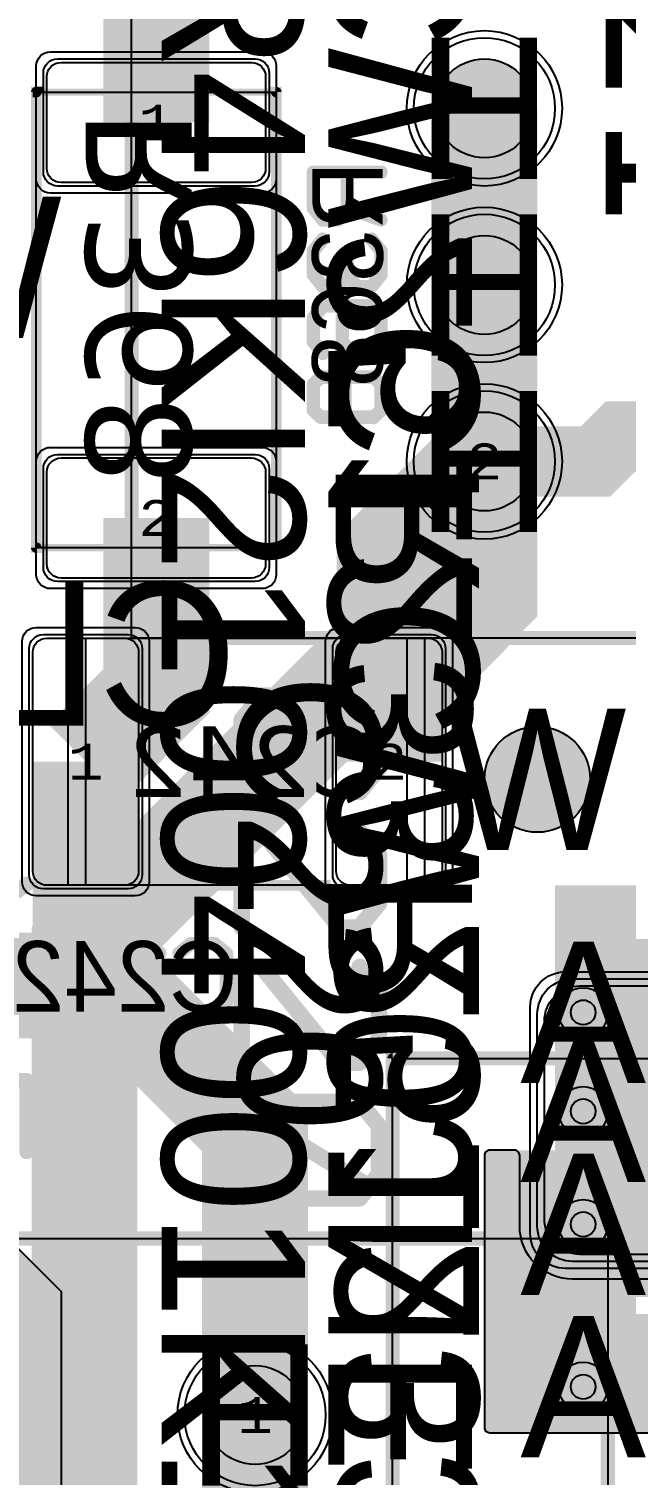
# Model space of a CAD drawing. Extents: x -23 to 289, y -67 to 135.
# Drawn here: x 15.04 to 23.51, y 29.65 to 50.12 of the extents above; entities that cross this region are included whole.
import ezdxf
from ezdxf.enums import TextEntityAlignment as Align

# ---------------------------------------------------------------- set-up
doc = ezdxf.new("R2010")
doc.units = 0
doc.header["$MEASUREMENT"] = 0
for name, color, linetype in [('ASSEMBLY_OUTLINES_BTM', 191, 'CONTINUOUS'), ('ASSEMBLY_OUTLINES_TOP', 102, 'CONTINUOUS'), ('ASSEMBLY_PART_NUMBERS_BTM', 191, 'CONTINUOUS'), ('ASSEMBLY_PART_NUMBERS_TOP', 102, 'CONTINUOUS'), ('ASSEMBLY_REF_DES_BTM', 191, 'CONTINUOUS'), ('ASSEMBLY_REF_DES_TOP', 102, 'CONTINUOUS'), ('DRILL_DRAWING', 21, 'CONTINUOUS'), ('GENERATED_SILKSCREEN_BTM', 255, 'CONTINUOUS'), ('GENERATED_SILKSCREEN_TOP', 140, 'CONTINUOUS'), ('MOUNTING_HOLE_PADS_LAYER14', 150, 'CONTINUOUS'), ('MOUNTING_HOLE_PADS_LAYER15', 230, 'CONTINUOUS'), ('MOUNTING_HOLES_LAYER_BOT17', 42, 'CONTINUOUS'), ('MOUNTING_HOLES_LAYER_TOP', 42, 'CONTINUOUS'), ('PART_HOLES_LAYER_BOTTOM', 30, 'CONTINUOUS'), ('PART_HOLES_LAYER_TOP', 30, 'CONTINUOUS'), ('PART_PADS_LAYER_BOTTOM', 230, 'CONTINUOUS'), ('PART_PADS_LAYER_TOP', 150, 'CONTINUOUS'), ('PART_PADS_SMD_BTM', 230, 'CONTINUOUS'), ('PIN_NUMBERS_BTM', 8, 'CONTINUOUS'), ('PIN_NUMBERS_TOP', 8, 'CONTINUOUS'), ('PLACEMENT_OUTLINES_BTM', 222, 'CONTINUOUS'), ('PLACEMENT_OUTLINES_TOP', 130, 'CONTINUOUS'), ('PLANE_DATA_LAYER_BOTTOM', 230, 'CONTINUOUS'), ('PLANE_DATA_LAYER_TOP', 150, 'CONTINUOUS'), ('PLANE_SHAPES_LAYER_BOTTOM', 230, 'CONTINUOUS'), ('PLANE_SHAPES_LAYER_TOP', 150, 'CONTINUOUS'), ('SILKSCREEN_OUTLINES_BTM', 211, 'CONTINUOUS'), ('SILKSCREEN_OUTLINES_TOP', 150, 'CONTINUOUS'), ('SILKSCREEN_REF_DES_BTM', 211, 'CONTINUOUS'), ('SILKSCREEN_REF_DES_TOP', 150, 'CONTINUOUS'), ('SOLDERMASK_PADS_BTM', 12, 'CONTINUOUS'), ('SOLDERMASK_PADS_TOP', 180, 'CONTINUOUS'), ('SOLDERPASTE_PADS_BTM', 12, 'CONTINUOUS'), ('TRACES_LAYER_BOTTOM', 230, 'CONTINUOUS'), ('TRACES_LAYER_TOP', 150, 'CONTINUOUS'), ('VIA_HOLES_LAYER_BOTTOM', 30, 'CONTINUOUS'), ('VIA_HOLES_LAYER_TOP', 30, 'CONTINUOUS'), ('VIA_PADS_LAYER_BOTTOM', 230, 'CONTINUOUS'), ('VIA_PADS_LAYER_TOP', 150, 'CONTINUOUS')]:
    doc.layers.add(name, color=color, linetype=linetype)
doc.styles.add('COURIER_NEW', font='COUR.TTF')
doc.styles.add('VERDANA', font='verdana.TTF')
doc.styles.add('VERIBEST_GERBER_0', font='txt')

msp = doc.modelspace()

# ---------------------------------------------------------------- hatches: boundary and pattern name
at = {"layer": 'MOUNTING_HOLES_LAYER_BOT17'}
h = msp.add_hatch(color=256, dxfattribs=at)
edge = h.paths.add_edge_path()
edge.add_arc((21.5, 49), 0.7, 0, 360)
h = msp.add_hatch(color=256, dxfattribs=at)
edge = h.paths.add_edge_path()
edge.add_arc((21.5, 46.5), 0.7, 0, 360)
h = msp.add_hatch(color=256, dxfattribs=at)
edge = h.paths.add_edge_path()
edge.add_arc((22.25, 39.5), 0.75, 0, 360)
at = {"layer": 'MOUNTING_HOLES_LAYER_TOP'}
h = msp.add_hatch(color=256, dxfattribs=at)
edge = h.paths.add_edge_path()
edge.add_arc((21.5, 49), 0.7, 0, 360)
h = msp.add_hatch(color=256, dxfattribs=at)
edge = h.paths.add_edge_path()
edge.add_arc((21.5, 46.5), 0.7, 0, 360)
h = msp.add_hatch(color=256, dxfattribs=at)
edge = h.paths.add_edge_path()
edge.add_arc((22.25, 39.5), 0.75, 0, 360)
at = {"layer": 'PART_HOLES_LAYER_BOTTOM'}
h = msp.add_hatch(color=256, dxfattribs=at)
edge = h.paths.add_edge_path()
edge.add_arc((21.5, 44), 0.7, 0, 360)
h = msp.add_hatch(color=256, dxfattribs=at)
edge = h.paths.add_edge_path()
edge.add_arc((18.25, 30.5), 0.7, 0, 360)
at = {"layer": 'PART_HOLES_LAYER_TOP'}
h = msp.add_hatch(color=256, dxfattribs=at)
edge = h.paths.add_edge_path()
edge.add_arc((21.5, 44), 0.7, 0, 360)
h = msp.add_hatch(color=256, dxfattribs=at)
edge = h.paths.add_edge_path()
edge.add_arc((18.25, 30.5), 0.7, 0, 360)
at = {"layer": 'PLANE_DATA_LAYER_BOTTOM'}
h = msp.add_hatch(color=256, dxfattribs=at)
h.paths.add_polyline_path([(48.75, 22.826235, -0.5495884529091984), (48.641391, 22.757271, 0.1102706804063827), (48.45, 22.8), (47.25, 22.8, 0.414213562373095), (46.8, 22.35), (46.8, 19.15, 0.414213562373095), (47.25, 18.7), (48.45, 18.7, 0.1102706804063827), (48.641391, 18.742729, -0.5495884529091984), (48.75, 18.673765), (48.75, 17.5262, -0.414213562373095), (48.6738, 17.45), (48.1, 17.45, 0.414213562373095), (47.65, 17), (47.65, 15.6, 0.414213562373095), (48.1, 15.15), (48.6738, 15.15, -0.414213562373095), (48.75, 15.0738), (48.75, 14.8262, -0.414213562373095), (48.6738, 14.75), (43.750008, 14.75, 0.414213562373095), (43.75, 14.749992), (43.75, 10.3262, -0.414213562373095), (43.6738, 10.25), (40.250008, 10.25, 0.414213562373095), (40.25, 10.249992), (40.25, 0.8262, -0.414213562373095), (40.1738, 0.75), (37.8006, 0.75, -0.7527650843229169), (37.76009, 0.89074, 3.4742051530843248), (35.73991, 0.89074, -0.7527650843229169), (35.6994, 0.75), (33.230342, 0.75, -0.8128715780048824), (33.199868, 0.896041, 4.792273559791679), (31.800132, 0.896041, -0.8128715780048646), (31.769658, 0.75), (20.5762, 0.75, -0.414213562373095), (20.5, 0.8262), (20.5, 5.823834, -0.7996942034349959), (20.645032, 5.856523, 0.5604170451620436), (23.18957, 5.586258, -0.4928320379335695), (23.31043, 5.586258, 0.4928325361211643), (25.68957, 5.586258, -0.4928320379335695), (25.81043, 5.586258, 0.7163993986891787), (28.5, 6.499999), (28.5, 6.500001, 0.7163993986891787), (25.81043, 7.413742, -0.4928320379335696), (25.68957, 7.413742, 0.4928325361211643), (23.31043, 7.413742, -0.4928320379335696), (23.18957, 7.413742, 0.5604170451620436), (20.645032, 7.143477, -0.7996942034349959), (20.5, 7.176166), (20.5, 9.749992, 0.414213562373095), (20.499992, 9.75), (17.53156, 9.750002, -0.1989133663344645), (17.477678, 9.77232), (13.27232, 13.977678, -0.1989099556853627), (13.250002, 14.031559), (13.250002, 14.03156), (13.25, 23.249992, 0.414213562373095), (13.249992, 23.25), (11.027106, 23.25, -0.414213562373095), (10.950906, 23.3262, -0.1578452520741004), (10.965365, 23.37086, 0.3237649759328937), (10.965365, 25.12914, -0.1578452520741004), (10.950906, 25.1738, -0.414213562373095), (11.027106, 25.25), (13.249992, 25.25, 0.414213562373095), (13.25, 25.250008), (13.25, 28.999996), (13.249997, 29.000001), (11.500002, 30.749998, 0.2076843461898077), (11.499996, 30.75), (0.8262, 30.75, -0.414213562373095), (0.75, 30.8262), (0.75, 34.4238, -0.414213562373095), (0.8262, 34.5), (13.218438, 34.5, -0.1989133663344662), (13.27232, 34.477682), (15.47768, 32.272322, -0.1989099556853713), (15.499998, 32.218441), (15.499998, 32.21844), (15.5, 14.250004), (15.500003, 14.249999), (18.249998, 11.500002, 0.2076843462273114), (18.250004, 11.5), (21.499992, 11.5, 0.414213562373095), (21.5, 11.500008), (21.5, 14.9238, -0.414213562373095), (21.5762, 15), (38.249992, 15, 0.414213562373095), (38.25, 15.000008), (38.25, 23.1738, -0.414213562373095), (38.3262, 23.25), (48.6738, 23.25, -0.414213562373095), (48.75, 23.1738)], flags=0)
h.paths.add_polyline_path([(2.75, 32.65, -0.9999999999999999), (5.75, 32.65, -0.9999999999999999)], flags=0)
h.paths.add_polyline_path([(10.35, 31.15, 0.414213562373095), (11.25, 32.05), (11.25, 33.25, 0.414213562373095), (10.35, 34.15), (9.15, 34.15, 0.414213562373095), (8.25, 33.25), (8.25, 32.05, 0.414213562373095), (9.15, 31.15)], flags=0)
h.paths.add_polyline_path([(37.75, 10.6, 0.414213562373095), (38.65, 11.5), (38.65, 13.5, 0.414213562373095), (37.75, 14.4), (35.75, 14.4, 0.414213562373095), (34.85, 13.5), (34.85, 11.5, 0.414213562373095), (35.75, 10.6)], flags=0)
h.paths.add_polyline_path([(41.987, 18.057838, 2.7018286674560645), (39.513, 18.057838, -0.4597262686416451), (39.513, 17.942162, 2.7018286674560645), (41.987, 17.942162, -0.4597262686416451)], flags=0)
h.paths.add_polyline_path([(39.35, 12.5, -0.9999999999999999), (43.15, 12.5, -0.9999999999999999)], flags=0)
h.paths.add_polyline_path([(43.2, 21.5, -0.9999999999999999), (46.3, 21.5, -0.9999999999999999)], flags=0)
msp.add_hatch(color=256, dxfattribs=at).paths.add_polyline_path([(36, 34.1738, 0.414213562373095), (35.9238, 34.25), (35.5762, 34.25, 0.414213562373095), (35.5, 34.1738), (35.5, 33.175, -0.414213562373095), (34.75, 32.425), (22.75, 32.425, -0.414213562373095), (22, 33.175), (22, 34.1738, 0.414213562373095), (21.9238, 34.25), (21.5762, 34.25, 0.414213562373095), (21.5, 34.1738), (21.5, 30.3262, 0.414213562373095), (21.5762, 30.25), (35.9238, 30.25, 0.414213562373095), (36, 30.3262)], flags=0)
msp.add_hatch(color=256, dxfattribs=at).paths.add_polyline_path([(22.75, 33.64999), (21.9238, 33.64999)], is_closed=False, flags=0)
at = {"layer": 'PLANE_DATA_LAYER_TOP'}
h = msp.add_hatch(color=256, dxfattribs=at)
h.paths.add_polyline_path([(45.25, 62.8262, -0.414213562373095), (45.1738, 62.75), (27.750008, 62.75, 0.414213562373095), (27.75, 62.749992), (27.75, 38.000008, 0.414213562373095), (27.750008, 38), (35.4238, 38, -0.414213562373095), (35.5, 37.9238), (35.5, 30.3262, -0.414213562373095), (35.4238, 30.25), (22.5762, 30.25, -0.414213562373095), (22.5, 30.3262), (22.5, 37.9238, -0.414213562373095), (22.5762, 38), (26.249992, 38, 0.414213562373095), (26.25, 38.000008), (26.25, 66.323834, -0.7996942034350434), (26.395032, 66.356523, 0.5604170451620418), (28.93957, 66.086258, -0.4928320379335522), (29.06043, 66.086258, 0.4928325361211637), (31.43957, 66.086258, -0.4928320379335522), (31.56043, 66.086258, 0.7163993986891782), (34.25, 66.999999), (34.25, 67.000001, 0.7163993986891782), (31.56043, 67.913742, -0.4928320379335522), (31.43957, 67.913742, 0.4928325361211637), (29.06043, 67.913742, -0.4928320379335522), (28.93957, 67.913742, 0.5604170451620418), (26.395032, 67.643477, -0.7996942034350434), (26.25, 67.676166), (26.25, 68.6738, -0.414213562373095), (26.3262, 68.75), (34.6738, 68.75, -0.414213562373095), (34.75, 68.6738), (34.75, 64.500008, 0.414213562373095), (34.750008, 64.5), (41.499992, 64.5, 0.414213562373095), (41.5, 64.500008), (41.5, 68.4238, -0.414213562373095), (41.5762, 68.5), (45.1738, 68.5, -0.414213562373095), (45.25, 68.4238)], flags=0)
h.paths.add_polyline_path([(41.849999999999994, 66.75, -0.9999999999999999), (44.75, 66.75, -0.9999999999999999)], flags=0)
at = {"layer": 'PLANE_SHAPES_LAYER_BOTTOM'}
msp.add_hatch(color=256, dxfattribs=at).paths.add_polyline_path([(48.75, 14.75), (43.75, 14.75), (43.75, 10.25), (40.25, 10.25), (40.25, 0.75), (20.5, 0.75), (20.5, 9.75), (17.5, 9.75), (13.25, 14), (13.25, 34.5), (15.5, 32.25), (15.5, 14.25), (18.25, 11.5), (21.5, 11.5), (21.5, 15), (38.25, 15), (38.25, 23.25), (48.75, 23.25)], flags=0)
at = {"layer": 'VIA_HOLES_LAYER_BOTTOM'}
h = msp.add_hatch(color=256, dxfattribs=at)
edge = h.paths.add_edge_path()
edge.add_arc((22.9, 36.2), 0.175, 0, 360)
h = msp.add_hatch(color=256, dxfattribs=at)
edge = h.paths.add_edge_path()
edge.add_arc((22.9, 34.8), 0.175, 0, 360)
h = msp.add_hatch(color=256, dxfattribs=at)
edge = h.paths.add_edge_path()
edge.add_arc((22.9, 33.2), 0.175, 0, 360)
h = msp.add_hatch(color=256, dxfattribs=at)
edge = h.paths.add_edge_path()
edge.add_arc((22.9, 30.9), 0.175, 0, 360)
at = {"layer": 'VIA_HOLES_LAYER_TOP'}
h = msp.add_hatch(color=256, dxfattribs=at)
edge = h.paths.add_edge_path()
edge.add_arc((22.9, 36.2), 0.175, 0, 360)
h = msp.add_hatch(color=256, dxfattribs=at)
edge = h.paths.add_edge_path()
edge.add_arc((22.9, 34.8), 0.175, 0, 360)
h = msp.add_hatch(color=256, dxfattribs=at)
edge = h.paths.add_edge_path()
edge.add_arc((22.9, 33.2), 0.175, 0, 360)
h = msp.add_hatch(color=256, dxfattribs=at)
edge = h.paths.add_edge_path()
edge.add_arc((22.9, 30.9), 0.175, 0, 360)

# ---------------------------------------------------------------- linework, layer by layer
at = {"layer": 'ASSEMBLY_OUTLINES_BTM'}
for points, const_width in [([(15.150002, 42.78), (15.150002, 49.23), (18.550002, 49.23), (18.550002, 42.78)], 0.1), ([(20.2, 18.45), (20.2, 35.55), (37.3, 35.55), (37.3, 18.45)], 0.2)]:
    msp.add_lwpolyline(points, close=True, dxfattribs=dict(at, const_width=const_width))
msp.add_lwpolyline([(15.85, 38), (15.85, 41.5), (20.65, 41.5), (20.65, 38)], close=True, dxfattribs=at)
at = {"layer": 'ASSEMBLY_OUTLINES_TOP', "const_width": 0.2}
for points in [[(16.5, 41.5), (16.5, 61.5), (26.5, 61.5), (26.5, 41.5)], [(13.25, 13), (13.25, 33), (23.25, 33), (23.25, 13)]]:
    msp.add_lwpolyline(points, close=True, dxfattribs=at)
at = {"layer": 'GENERATED_SILKSCREEN_BTM', "const_width": 0.15}
for points in [[(15.175002, 49.229995), (15.150007, 49.229995), (15.150007, 42.780005), (15.175002, 42.780005), (15.175002, 42.779995), (15.150002, 42.779995, -0.4142135624), (15.149997, 42.78), (15.149997, 49.23, -0.4142135624), (15.150002, 49.230005), (15.175002, 49.230005), (15.175002, 49.229995)], [(18.550007, 42.78, -0.4142135624), (18.550002, 42.779995), (18.525002, 42.779995), (18.525002, 42.780005), (18.549997, 42.780005), (18.549997, 49.229995), (18.525002, 49.229995), (18.525002, 49.230005), (18.550002, 49.230005, -0.4142135624), (18.550007, 49.23), (18.550007, 42.78)], [(19.319515, 41.500005, 1.10969e-05), (19.319508, 41.499995), (16.680492, 41.499995, 1.10969e-05), (16.680485, 41.500005), (19.319515, 41.500005)], [(19.319515, 37.999995), (16.680485, 37.999995, 1.10969e-05), (16.680492, 38.000005), (19.319508, 38.000005, 1.10969e-05), (19.319515, 37.999995)], [(22.175, 35.549995), (20.200005, 35.549995), (20.200005, 18.450005), (22.175, 18.450005), (22.175, 18.449995), (20.2, 18.449995, -0.4142135624), (20.199995, 18.45), (20.199995, 35.55, -0.4142135624), (20.2, 35.550005), (22.175, 35.550005), (22.175, 35.549995)]]:
    msp.add_lwpolyline(points, format="xyb", dxfattribs=at)
for points in [[(19.436, 47.4065), (19.434, 47.4035), (19.429, 47.4025), (19.424, 47.3995), (19.419, 47.3995), (19.213, 47.3995), (19.208, 47.3995), (19.205, 47.4025), (19.202, 47.4025), (19.201, 47.4035), (19.2, 47.4045), (19.197, 47.4065), (19.06, 47.5765), (19.058, 47.5815), (19.057, 47.5845), (19.056, 47.5895), (19.056, 48.0935), (19.058, 48.1025), (19.063, 48.1075), (19.069, 48.1135), (19.076, 48.1155), (20.036, 48.1155), (20.044, 48.1135), (20.049, 48.1085), (20.052, 48.1025), (20.053, 48.0955), (20.052, 48.0875), (20.049, 48.0805), (20.044, 48.0755), (20.036, 48.0735), (19.576, 48.0735), (19.576, 47.6035), (20.042, 47.4395), (20.049, 47.4355), (20.053, 47.4285), (20.054, 47.4205), (20.052, 47.4145), (20.049, 47.4085), (20.043, 47.4035), (20.037, 47.4005), (20.029, 47.4025), (19.563, 47.5665), (19.436, 47.4065)], [(19.097, 48.0735), (19.097, 47.5945), (19.223, 47.4395), (19.409, 47.4395), (19.536, 47.5945), (19.536, 48.0735), (19.097, 48.0735)], [(20.052, 46.9925), (19.915, 47.1615), (19.91, 47.1665), (19.907, 47.1675), (19.904, 47.1675), (19.897, 47.1665), (19.89, 47.1625), (19.885, 47.1575), (19.881, 47.1515), (19.88, 47.1445), (19.882, 47.1375), (20.015, 46.9745), (20.015, 46.6515), (19.889, 46.4955), (19.703, 46.4955), (19.576, 46.6495), (19.576, 46.8155), (19.574, 46.8235), (19.57, 46.8285), (19.563, 46.8315), (19.556, 46.8325), (19.549, 46.8315), (19.542, 46.8285), (19.538, 46.8235), (19.536, 46.8155), (19.536, 46.6495), (19.409, 46.4955), (19.223, 46.4955), (19.097, 46.6515), (19.097, 46.9745), (19.23, 47.1375), (19.232, 47.1445), (19.231, 47.1515), (19.228, 47.1575), (19.222, 47.1625), (19.216, 47.1665), (19.209, 47.1675), (19.205, 47.1675), (19.202, 47.1665), (19.197, 47.1615), (19.06, 46.9925), (19.059, 46.9895), (19.058, 46.9865), (19.057, 46.9855), (19.056, 46.9815), (19.056, 46.6445), (19.057, 46.6395), (19.058, 46.6375), (19.059, 46.6345), (19.06, 46.6315), (19.197, 46.4625), (19.202, 46.4595), (19.206, 46.4585), (19.209, 46.4565), (19.213, 46.4555), (19.419, 46.4555), (19.422, 46.4565), (19.429, 46.4585), (19.434, 46.4595), (19.436, 46.4625), (19.556, 46.6095), (19.676, 46.4625), (19.678, 46.4615), (19.68, 46.4595), (19.681, 46.4585), (19.683, 46.4585), (19.69, 46.4565), (19.693, 46.4555), (19.899, 46.4555), (19.904, 46.4565), (19.908, 46.4585), (19.912, 46.4595), (19.915, 46.4625), (20.052, 46.6315), (20.054, 46.6355), (20.055, 46.6365), (20.055, 46.6395), (20.056, 46.6405), (20.056, 46.6415), (20.056, 46.6445), (20.056, 46.9815), (20.055, 46.9855), (20.054, 46.9895), (20.052, 46.9925)], [(19.06, 45.6855), (19.197, 45.5175), (19.202, 45.5125), (19.21, 45.5115), (19.215, 45.5125), (19.221, 45.5145), (19.225, 45.5175), (19.229, 45.5225), (19.232, 45.5275), (19.233, 45.5325), (19.233, 45.5375), (19.23, 45.5415), (19.097, 45.7055), (19.097, 46.0295), (19.223, 46.1835), (19.582, 46.1835), (19.471, 46.0475), (19.47, 46.0435), (19.469, 46.0415), (19.469, 46.0405), (19.468, 46.0405), (19.467, 46.0355), (19.467, 45.6985), (19.468, 45.6945), (19.469, 45.6935), (19.469, 45.6925), (19.47, 45.6895), (19.471, 45.6855), (19.607, 45.5175), (19.61, 45.5165), (19.611, 45.5145), (19.612, 45.5135), (19.614, 45.5135), (19.621, 45.5115), (19.624, 45.5105), (19.899, 45.5105), (19.904, 45.5115), (19.908, 45.5135), (19.912, 45.5145), (19.915, 45.5175), (20.052, 45.6855), (20.054, 45.6905), (20.055, 45.6915), (20.055, 45.6935), (20.056, 45.6955), (20.056, 45.6965), (20.056, 45.6985), (20.056, 46.0355), (20.055, 46.0395), (20.054, 46.0435), (20.052, 46.0475), (19.915, 46.2155), (19.913, 46.2175), (19.912, 46.2195), (19.909, 46.2215), (19.902, 46.2235), (19.899, 46.2245), (19.213, 46.2245), (19.208, 46.2235), (19.204, 46.2215), (19.202, 46.2195), (19.2, 46.2175), (19.197, 46.2155), (19.06, 46.0475), (19.059, 46.0435), (19.058, 46.0405), (19.057, 46.0395), (19.056, 46.0355), (19.056, 45.6985), (19.057, 45.6945), (19.057, 45.6935), (19.058, 45.6925), (19.059, 45.6895), (19.06, 45.6855)], [(19.634, 46.1835), (19.889, 46.1835), (20.015, 46.0295), (20.015, 45.7065), (19.889, 45.5505), (19.634, 45.5505), (19.507, 45.7065), (19.507, 46.0295), (19.634, 46.1835)], [(19.425, 44.6085), (19.521, 44.6405), (19.617, 44.6085), (19.62, 44.6085), (19.624, 44.6075), (19.933, 44.6075), (19.936, 44.6075), (19.939, 44.6085), (19.943, 44.6095), (19.947, 44.6135), (20.05, 44.7135), (20.054, 44.7175), (20.055, 44.7235), (20.056, 44.7275), (20.056, 45.0945), (20.056, 45.0975), (20.055, 45.1005), (20.054, 45.1045), (20.05, 45.1085), (19.947, 45.2085), (19.943, 45.2125), (19.939, 45.2145), (19.933, 45.2145), (19.624, 45.2145), (19.62, 45.2145), (19.618, 45.2145), (19.617, 45.2135), (19.521, 45.1815), (19.425, 45.2135), (19.424, 45.2145), (19.418, 45.2145), (19.178, 45.2145), (19.174, 45.2145), (19.169, 45.2125), (19.164, 45.2085), (19.061, 45.1085), (19.058, 45.1045), (19.057, 45.1005), (19.056, 45.0975), (19.056, 45.0945), (19.056, 44.7275), (19.057, 44.7235), (19.058, 44.7175), (19.061, 44.7135), (19.164, 44.6135), (19.17, 44.6095), (19.174, 44.6085), (19.178, 44.6075), (19.418, 44.6075), (19.422, 44.6075), (19.424, 44.6085), (19.425, 44.6085)], [(19.189, 45.1745), (19.416, 45.1745), (19.502, 45.1475), (19.502, 44.6765), (19.416, 44.6475), (19.189, 44.6475), (19.097, 44.7355), (19.097, 45.0845), (19.189, 45.1745)], [(19.628, 45.1745), (19.924, 45.1745), (20.015, 45.0845), (20.015, 44.7355), (19.924, 44.6475), (19.628, 44.6475), (19.542, 44.6765), (19.542, 45.1475), (19.628, 45.1745)], [(14.837, 37.152), (15, 37.019), (15.007, 37.017), (15.014, 37.018), (15.02, 37.021), (15.025, 37.027), (15.028, 37.033), (15.029, 37.04), (15.028, 37.047), (15.026, 37.05), (15.023, 37.052), (14.855, 37.189)], [(15.908, 36.557), (15.37, 37.093), (15.37, 36.557), (15.908, 36.557)], [(16.383, 37.189), (16.215, 37.052), (16.212, 37.047), (16.211, 37.043), (16.209, 37.04), (16.208, 37.036), (16.208, 36.899), (16.209, 36.895), (16.211, 36.889), (16.212, 36.884), (16.215, 36.882), (16.881, 36.341), (16.881, 36.234), (16.228, 36.234), (16.221, 36.232), (16.215, 36.228), (16.212, 36.221), (16.211, 36.213), (16.212, 36.206), (16.215, 36.199), (16.221, 36.195), (16.228, 36.193), (16.902, 36.193), (16.91, 36.195), (16.915, 36.2), (16.92, 36.205), (16.922, 36.213), (16.922, 36.35), (16.921, 36.353), (16.919, 36.36), (16.917, 36.363), (16.916, 36.365), (16.913, 36.367), (16.248, 36.909), (16.248, 37.026), (16.404, 37.152), (16.727, 37.152), (16.89, 37.019), (16.897, 37.017), (16.904, 37.018), (16.91, 37.021), (16.915, 37.027), (16.918, 37.033), (16.919, 37.04), (16.918, 37.047), (16.916, 37.05), (16.913, 37.052), (16.745, 37.189), (16.741, 37.19), (16.739, 37.191), (16.737, 37.192), (16.733, 37.193), (16.396, 37.193), (16.392, 37.192), (16.39, 37.191), (16.387, 37.19), (16.383, 37.189)], [(17.688, 36.197), (17.856, 36.334), (17.861, 36.337), (17.862, 36.341), (17.864, 36.345), (17.865, 36.35), (17.865, 37.036), (17.864, 37.041), (17.862, 37.045), (17.86, 37.047), (17.859, 37.049), (17.857, 37.052), (17.688, 37.189), (17.685, 37.19), (17.682, 37.191), (17.681, 37.192), (17.677, 37.193), (17.34, 37.193), (17.335, 37.192), (17.333, 37.191), (17.33, 37.19), (17.327, 37.189), (17.158, 37.052), (17.154, 37.047), (17.152, 37.039), (17.153, 37.033), (17.155, 37.028), (17.158, 37.024), (17.163, 37.02), (17.168, 37.017), (17.173, 37.016), (17.178, 37.016), (17.182, 37.019), (17.347, 37.152), (17.67, 37.152), (17.824, 37.026), (17.824, 36.36), (17.67, 36.234), (17.347, 36.234), (17.182, 36.367), (17.178, 36.369), (17.173, 36.37), (17.168, 36.369), (17.163, 36.366), (17.158, 36.362), (17.155, 36.357), (17.153, 36.351), (17.152, 36.345), (17.154, 36.339), (17.158, 36.334), (17.327, 36.197), (17.331, 36.195), (17.332, 36.194), (17.335, 36.194), (17.336, 36.193), (17.337, 36.193), (17.34, 36.193), (17.677, 36.193), (17.681, 36.194), (17.685, 36.195), (17.688, 36.197)], [(15.37, 36.213), (15.369, 36.205), (15.364, 36.2), (15.357, 36.197), (15.35, 36.196), (15.343, 36.197), (15.337, 36.2), (15.332, 36.205), (15.33, 36.213), (15.33, 36.516), (15.283, 36.516), (15.276, 36.518), (15.27, 36.522), (15.267, 36.529), (15.266, 36.536), (15.267, 36.544), (15.27, 36.551), (15.276, 36.556), (15.283, 36.557), (15.33, 36.557), (15.33, 37.145), (15.331, 37.15), (15.334, 37.154), (15.338, 37.158), (15.343, 37.161), (15.349, 37.163), (15.355, 37.164), (15.36, 37.163), (15.365, 37.159), (15.972, 36.552), (15.976, 36.546), (15.978, 36.54), (15.977, 36.534), (15.973, 36.527), (15.971, 36.522), (15.967, 36.519), (15.963, 36.517), (15.958, 36.516), (15.37, 36.516), (15.37, 36.213)], [(14.325, 36.882), (14.991, 36.341), (14.991, 36.234), (14.338, 36.234)], [(14.338, 36.193), (15.012, 36.193), (15.02, 36.195), (15.025, 36.2), (15.03, 36.205), (15.032, 36.213), (15.032, 36.35), (15.031, 36.353), (15.029, 36.36), (15.027, 36.363), (15.026, 36.365), (15.023, 36.367), (14.358, 36.909)]]:
    msp.add_lwpolyline(points, dxfattribs=at)
at = {"layer": 'GENERATED_SILKSCREEN_TOP', "const_width": 0.15}
msp.add_lwpolyline([(16.5, 41.5), (16.5, 61.5), (26.5, 61.5), (26.5, 41.5)], close=True, dxfattribs=at)
for points in [[(18.02624, 40.36664), (18.30435, 40.70768), (18.31044, 40.71783), (18.31856, 40.71986), (18.32668, 40.72392), (18.33683, 40.72595), (19.72941, 40.72595), (19.73956, 40.72392), (19.74768, 40.71986), (19.75377, 40.7158), (19.7558, 40.71377), (19.76189, 40.70768), (20.04, 40.36664), (20.04203, 40.36055), (20.04406, 40.35446), (20.04609, 40.35243), (20.04812, 40.34431), (20.04812, 39.6602), (20.04609, 39.65005), (20.04406, 39.64599), (20.04203, 39.6399), (20.04, 39.63381), (19.76189, 39.29074), (19.75174, 39.28262), (19.7355, 39.27856), (19.72535, 39.28059), (19.7152, 39.28465), (19.70505, 39.29074), (19.69693, 39.30089), (19.69084, 39.31104), (19.68881, 39.32119), (19.68881, 39.33134), (19.6949, 39.33946), (19.96489, 39.67441), (19.96489, 40.3301), (19.70911, 40.64272), (18.35713, 40.64272), (18.10135, 40.3301), (18.10135, 39.67441), (18.37134, 39.33946), (18.37743, 39.33134), (18.37743, 39.32119), (18.3754, 39.31104), (18.36931, 39.30089), (18.36119, 39.29074), (18.35104, 39.28465), (18.34089, 39.28059), (18.32668, 39.27856), (18.3145, 39.28262), (18.30435, 39.29074), (18.02624, 39.63381), (18.02218, 39.64193), (18.02015, 39.64396), (18.02015, 39.65005), (18.02015, 39.65208), (18.01812, 39.65411), (18.01812, 39.6602), (18.01812, 40.34431), (18.02015, 40.35243), (18.02218, 40.36055), (18.02624, 40.36664)], [(20.04, 37.71749), (19.76189, 37.37645), (19.75174, 37.37036), (19.74362, 37.36833), (19.73753, 37.36427), (19.72941, 37.36224), (19.4513, 37.36224), (19.44521, 37.36427), (19.431, 37.36833), (19.42085, 37.37036), (19.41679, 37.37645), (18.31856, 38.72843), (18.10135, 38.72843), (18.10135, 37.40284), (18.09729, 37.38863), (18.08917, 37.37645), (18.07496, 37.37036), (18.05872, 37.36833), (18.04451, 37.37036), (18.0303, 37.37645), (18.02218, 37.38863), (18.01812, 37.40284), (18.01812, 38.77106), (18.02218, 38.7873), (18.03233, 38.79745), (18.04451, 38.8076), (18.05872, 38.81166), (18.33683, 38.81166), (18.34292, 38.80963), (18.35713, 38.80557), (18.36322, 38.80151), (18.36728, 38.79745), (18.37134, 38.79339), (19.4716, 37.44344), (19.70911, 37.44344), (19.96489, 37.76012), (19.96489, 38.41581), (19.6949, 38.7467), (19.69084, 38.76091), (19.69287, 38.77309), (19.69896, 38.7873), (19.71114, 38.79542), (19.72535, 38.80354), (19.73956, 38.80557), (19.75174, 38.80354), (19.76189, 38.79339), (20.04, 38.45235), (20.04203, 38.44423), (20.04406, 38.43814), (20.04609, 38.43611), (20.04812, 38.42799), (20.04812, 37.74388), (20.04609, 37.73576), (20.04609, 37.73373), (20.04406, 37.7317), (20.04203, 37.72561), (20.04, 37.71749)], [(14.296, 37.551), (14.9965, 38.0415), (15.007, 38.046), (15.0175, 38.0445), (15.028, 38.04), (15.0355, 38.0325), (15.0415, 38.022), (15.043, 38.0115), (15.043, 38.007), (15.0415, 38.001), (15.034, 37.992), (14.35, 37.512), (15.034, 37.0305), (15.0415, 37.023), (15.043, 37.0185), (15.043, 37.0125), (15.0415, 37.002), (15.0355, 36.993), (15.028, 36.984), (15.0175, 36.9795), (15.007, 36.9765), (14.9965, 36.981), (14.296, 37.476)], [(20.04, 35.79914), (19.76189, 35.4581), (19.75174, 35.45201), (19.74362, 35.44998), (19.73753, 35.44592), (19.72941, 35.44389), (19.4513, 35.44389), (19.44521, 35.44592), (19.431, 35.44998), (19.42085, 35.45201), (19.41679, 35.4581), (18.31856, 36.81008), (18.10135, 36.81008), (18.10135, 35.48449), (18.09729, 35.47028), (18.08917, 35.4581), (18.07496, 35.45201), (18.05872, 35.44998), (18.04451, 35.45201), (18.0303, 35.4581), (18.02218, 35.47028), (18.01812, 35.48449), (18.01812, 36.85271), (18.02218, 36.86895), (18.03233, 36.8791), (18.04451, 36.88925), (18.05872, 36.89331), (18.33683, 36.89331), (18.34292, 36.89128), (18.35713, 36.88722), (18.36322, 36.88316), (18.36728, 36.8791), (18.37134, 36.87504), (19.4716, 35.52509), (19.70911, 35.52509), (19.96489, 35.84177), (19.96489, 36.49746), (19.6949, 36.82835), (19.69084, 36.84256), (19.69287, 36.85474), (19.69896, 36.86895), (19.71114, 36.87707), (19.72535, 36.88519), (19.73956, 36.88722), (19.75174, 36.88519), (19.76189, 36.87504), (20.04, 36.534), (20.04203, 36.52588), (20.04406, 36.51979), (20.04609, 36.51776), (20.04812, 36.50964), (20.04812, 35.82553), (20.04609, 35.81741), (20.04609, 35.81538), (20.04406, 35.81335), (20.04203, 35.80726), (20.04, 35.79914)], [(13.6075, 36.093), (15.016, 36.093), (15.0265, 36.0945), (15.034, 36.099), (15.0385, 36.1065), (15.04, 36.117), (15.0415, 36.1245), (15.0415, 36.132), (15.0385, 36.138), (15.0325, 36.144), (14.6215, 36.4365)], [(14.5855, 36.3915), (14.9215, 36.1515), (13.6075, 36.1515)], [(14.359, 35.2035), (14.9845, 35.2035), (14.9845, 34.224), (14.9875, 34.2135), (14.9935, 34.2045), (15.004, 34.2), (15.0145, 34.1985), (15.0265, 34.2), (15.037, 34.2045), (15.043, 34.2135), (15.046, 34.224), (15.046, 35.2365), (15.043, 35.247), (15.0355, 35.2545), (15.028, 35.2635), (15.016, 35.2665), (14.2945, 35.2665)], [(19.76189, 34.95669), (20.04, 34.61565), (20.04203, 34.60753), (20.04406, 34.60144), (20.04609, 34.59941), (20.04812, 34.59129), (20.04812, 33.90718), (20.04609, 33.89906), (20.04609, 33.89703), (20.04406, 33.895), (20.04203, 33.88891), (20.04, 33.88079), (19.76189, 33.53975), (19.75377, 33.53366), (19.74362, 33.53163), (19.73753, 33.52757), (19.72941, 33.52554), (18.33683, 33.52554), (18.33074, 33.52757), (18.31653, 33.53163), (18.31247, 33.53366), (18.30435, 33.53975), (18.02624, 33.88079), (18.02421, 33.88891), (18.02218, 33.89297), (18.02015, 33.89703), (18.01812, 33.90109), (18.01812, 33.90718), (18.01812, 34.59129), (18.02015, 34.59941), (18.02218, 34.60753), (18.02624, 34.61565), (18.30435, 34.95669), (18.30841, 34.96075), (18.31044, 34.96481), (18.31653, 34.96887), (18.33074, 34.97293), (18.33683, 34.97496), (19.72941, 34.97496), (19.73753, 34.97293), (19.74362, 34.96887), (19.75174, 34.96481), (19.76189, 34.95669)], [(19.70911, 34.89173), (18.35713, 34.89173), (18.25563, 34.77196), (19.8573, 33.78944), (19.96489, 33.92342), (19.96489, 34.57911), (19.70911, 34.89173)], [(18.20285, 34.707), (18.10135, 34.57911), (18.10135, 33.92342), (18.35713, 33.60674), (19.70911, 33.60674), (19.80452, 33.72651), (18.20285, 34.707)]]:
    msp.add_lwpolyline(points, dxfattribs=at)
for points in [[(23.250005, 13, -0.4142135624), (23.25, 12.999995), (13.25, 12.999995, -0.4142135624), (13.249995, 13), (13.249995, 33, -0.4142135624), (13.25, 33.000005), (22.524997, 33.000005, 6.8599e-06), (22.525003, 32.999995), (13.250005, 32.999995), (13.250005, 13.000005), (23.249995, 13.000005), (23.249995, 17.556303, 7.1803e-06), (23.250005, 17.55631), (23.250005, 13)], [(23.250005, 31.141084, 1.06046e-05), (23.249995, 31.141099), (23.249995, 32.958901, 1.06046e-05), (23.250005, 32.958916), (23.250005, 31.141084)], [(23.250005, 21.14369, 7.1803e-06), (23.249995, 21.143697), (23.249995, 30.658901, 1.06046e-05), (23.250005, 30.658916), (23.250005, 21.14369)]]:
    msp.add_lwpolyline(points, format="xyb", dxfattribs=at)
at = {"layer": 'MOUNTING_HOLE_PADS_LAYER14'}
for centre in [(21.5, 49), (21.5, 46.5)]:
    msp.add_circle(centre, 1, dxfattribs=at)
at = {"layer": 'MOUNTING_HOLE_PADS_LAYER15'}
for centre in [(21.5, 49), (21.5, 46.5)]:
    msp.add_circle(centre, 1, dxfattribs=at)
at = {"layer": 'MOUNTING_HOLES_LAYER_BOT17'}
for centre, radius in [((21.5, 49), 0.7), ((21.5, 46.5), 0.7), ((22.25, 39.5), 0.75)]:
    msp.add_circle(centre, radius, dxfattribs=at)
at = {"layer": 'MOUNTING_HOLES_LAYER_TOP'}
for centre, radius in [((21.5, 49), 0.7), ((21.5, 46.5), 0.7), ((22.25, 39.5), 0.75)]:
    msp.add_circle(centre, radius, dxfattribs=at)
at = {"layer": 'PART_HOLES_LAYER_BOTTOM'}
for centre in [(21.5, 44), (18.25, 30.5)]:
    msp.add_circle(centre, 0.7, dxfattribs=at)
at = {"layer": 'PART_HOLES_LAYER_TOP'}
for centre in [(21.5, 44), (18.25, 30.5)]:
    msp.add_circle(centre, 0.7, dxfattribs=at)
at = {"layer": 'PART_PADS_LAYER_BOTTOM'}
for centre in [(21.5, 44), (18.25, 30.5)]:
    msp.add_circle(centre, 1, dxfattribs=at)
at = {"layer": 'PART_PADS_LAYER_TOP'}
for centre in [(21.5, 44), (18.25, 30.5)]:
    msp.add_circle(centre, 1, dxfattribs=at)
at = {"layer": 'PART_PADS_SMD_BTM'}
for points in [[(18.450002, 48.1, -0.4142135624), (18.250002, 47.9), (15.450002, 47.9, -0.4142135624), (15.250002, 48.1), (15.250002, 49.5, -0.4142135624), (15.450002, 49.7), (18.250002, 49.7, -0.4142135624), (18.450002, 49.5)], [(18.450002, 42.5, -0.4142135624), (18.250002, 42.3), (15.450002, 42.3, -0.4142135624), (15.250002, 42.5), (15.250002, 43.9, -0.4142135624), (15.450002, 44.1), (18.250002, 44.1, -0.4142135624), (18.450002, 43.9)], [(16.45, 41.55, -0.4142135624), (16.65, 41.35), (16.65, 38.15, -0.4142135624), (16.45, 37.95), (15.25, 37.95, -0.4142135624), (15.05, 38.15), (15.05, 41.35, -0.4142135624), (15.25, 41.55)], [(20.75, 41.55, -0.4142135624), (20.95, 41.35), (20.95, 38.15, -0.4142135624), (20.75, 37.95), (19.55, 37.95, -0.4142135624), (19.35, 38.15), (19.35, 41.35, -0.4142135624), (19.55, 41.55)], [(35.25, 33.175, -0.4142135624), (34.75, 32.675), (22.75, 32.675, -0.4142135624), (22.25, 33.175), (22.25, 36.175, -0.4142135624), (22.75, 36.675), (34.75, 36.675, -0.4142135624), (35.25, 36.175)]]:
    msp.add_lwpolyline(points, format="xyb", close=True, dxfattribs=at)
at = {"layer": 'PLACEMENT_OUTLINES_BTM'}
for points in [[(15.150002, 42.78), (15.150002, 49.23), (18.550002, 49.23), (18.550002, 42.78)], [(15.6, 38), (15.6, 41.5), (20.4, 41.5), (20.4, 38)], [(20.2, 18.45), (20.2, 35.55), (37.3, 35.55), (37.3, 18.45)]]:
    msp.add_lwpolyline(points, close=True, dxfattribs=at)
at = {"layer": 'PLACEMENT_OUTLINES_TOP'}
for points in [[(16.5, 41.5), (16.5, 61.5), (26.5, 61.5), (26.5, 41.5)], [(13.25, 13), (13.25, 33), (23.25, 33), (23.25, 13)]]:
    msp.add_lwpolyline(points, close=True, dxfattribs=at)
at = {"layer": 'PLANE_DATA_LAYER_BOTTOM'}
msp.add_lwpolyline([(36, 34.1738, 0.4142135624), (35.9238, 34.25), (35.5762, 34.25, 0.4142135624), (35.5, 34.1738), (35.5, 33.175, -0.4142135624), (34.75, 32.425), (22.75, 32.425, -0.4142135624), (22, 33.175), (22, 34.1738, 0.4142135624), (21.9238, 34.25), (21.5762, 34.25, 0.4142135624), (21.5, 34.1738), (21.5, 30.3262, 0.4142135624), (21.5762, 30.25), (35.9238, 30.25, 0.4142135624), (36, 30.3262)], format="xyb", close=True, dxfattribs=at)
at = {"layer": 'PLANE_DATA_LAYER_BOTTOM', "const_width": 0.25}
msp.add_lwpolyline([(22.75, 33.64999), (21.9238, 33.64999)], dxfattribs=at)
at = {"layer": 'PLANE_SHAPES_LAYER_BOTTOM'}
msp.add_lwpolyline([(48.75, 14.75), (43.75, 14.75), (43.75, 10.25), (40.25, 10.25), (40.25, 0.75), (20.5, 0.75), (20.5, 9.75), (17.5, 9.75), (13.25, 14), (13.25, 34.5), (15.5, 32.25), (15.5, 14.25), (18.25, 11.5), (21.5, 11.5), (21.5, 15), (38.25, 15), (38.25, 23.25), (48.75, 23.25)], close=True, dxfattribs=at)
msp.add_solid([(21.5, 30.25), (36, 30.25), (21.5, 34.25), (36, 34.25)], dxfattribs=at)
at = {"layer": 'PLANE_SHAPES_LAYER_TOP'}
msp.add_solid([(22.5, 30.25), (35.5, 30.25), (22.5, 38), (35.5, 38)], dxfattribs=at)
at = {"layer": 'SILKSCREEN_OUTLINES_BTM'}
for points in [[(15.150002, 42.78), (15.150002, 49.23), (18.550002, 49.23), (18.550002, 42.78)], [(15.6, 38), (15.6, 41.5), (20.4, 41.5), (20.4, 38)], [(20.2, 18.45), (20.2, 35.55), (37.3, 35.55), (37.3, 18.45)]]:
    msp.add_lwpolyline(points, close=True, dxfattribs=at)
at = {"layer": 'SILKSCREEN_OUTLINES_TOP'}
for points in [[(16.5, 41.5), (16.5, 61.5), (26.5, 61.5), (26.5, 41.5)], [(13.25, 13), (13.25, 33), (23.25, 33), (23.25, 13)]]:
    msp.add_lwpolyline(points, close=True, dxfattribs=at)
at = {"layer": 'SOLDERMASK_PADS_BTM'}
for points in [[(18.550002, 48, -0.4142135624), (18.350002, 47.8), (15.350002, 47.8, -0.4142135624), (15.150002, 48), (15.150002, 49.6, -0.4142135624), (15.350002, 49.8), (18.350002, 49.8, -0.4142135624), (18.550002, 49.6)], [(18.550002, 42.4, -0.4142135624), (18.350002, 42.2), (15.350002, 42.2, -0.4142135624), (15.150002, 42.4), (15.150002, 44, -0.4142135624), (15.350002, 44.2), (18.350002, 44.2, -0.4142135624), (18.550002, 44)], [(16.55, 41.65, -0.4142135624), (16.75, 41.45), (16.75, 38.05, -0.4142135624), (16.55, 37.85), (15.15, 37.85, -0.4142135624), (14.95, 38.05), (14.95, 41.45, -0.4142135624), (15.15, 41.65)], [(20.85, 41.65, -0.4142135624), (21.05, 41.45), (21.05, 38.05, -0.4142135624), (20.85, 37.85), (19.45, 37.85, -0.4142135624), (19.25, 38.05), (19.25, 41.45, -0.4142135624), (19.45, 41.65)], [(35.35, 33.075, -0.4142135624), (34.85, 32.575), (22.65, 32.575, -0.4142135624), (22.15, 33.075), (22.15, 36.275, -0.4142135624), (22.65, 36.775), (34.85, 36.775, -0.4142135624), (35.35, 36.275)]]:
    msp.add_lwpolyline(points, format="xyb", close=True, dxfattribs=at)
for centre in [(21.5, 49), (21.5, 46.5), (21.5, 44), (18.25, 30.5)]:
    msp.add_circle(centre, 1.1, dxfattribs=at)
at = {"layer": 'SOLDERMASK_PADS_TOP'}
for centre in [(21.5, 49), (21.5, 46.5), (21.5, 44), (18.25, 30.5)]:
    msp.add_circle(centre, 1.1, dxfattribs=at)
at = {"layer": 'SOLDERPASTE_PADS_BTM'}
for points in [[(18.400002, 48.15, -0.4142135624), (18.200002, 47.95), (15.500002, 47.95, -0.4142135624), (15.300002, 48.15), (15.300002, 49.45, -0.4142135624), (15.500002, 49.65), (18.200002, 49.65, -0.4142135624), (18.400002, 49.45)], [(18.400002, 42.55, -0.4142135624), (18.200002, 42.35), (15.500002, 42.35, -0.4142135624), (15.300002, 42.55), (15.300002, 43.85, -0.4142135624), (15.500002, 44.05), (18.200002, 44.05, -0.4142135624), (18.400002, 43.85)], [(16.4, 41.5, -0.4142135624), (16.6, 41.3), (16.6, 38.2, -0.4142135624), (16.4, 38), (15.3, 38, -0.4142135624), (15.1, 38.2), (15.1, 41.3, -0.4142135624), (15.3, 41.5)], [(20.7, 41.5, -0.4142135624), (20.9, 41.3), (20.9, 38.2, -0.4142135624), (20.7, 38), (19.6, 38, -0.4142135624), (19.4, 38.2), (19.4, 41.3, -0.4142135624), (19.6, 41.5)], [(35.15, 33.275, -0.4142135624), (34.65, 32.775), (22.85, 32.775, -0.4142135624), (22.35, 33.275), (22.35, 36.075, -0.4142135624), (22.85, 36.575), (34.65, 36.575, -0.4142135624), (35.15, 36.075)]]:
    msp.add_lwpolyline(points, format="xyb", close=True, dxfattribs=at)
at = {"layer": 'TRACES_LAYER_BOTTOM'}
for points, const_width in [([(16.75, 52.95), (16.75, 50.925001), (16.850002, 50.824999), (16.850002, 48.8)], 1.5), ([(21.5, 44), (23.075, 44), (23.425, 44.35), (25.5, 44.35)], 1), ([(20.15, 39.75), (20.15, 40.75), (21.085876, 41.685876), (21.085876, 41.701425), (21.5, 42.115549), (21.5, 44)], 1.5), ([(16.850002, 43.2), (16.850002, 40.750002), (15.85, 39.75)], 1.5), ([(15.85, 39.75), (15.85, 36.94323), (18.25, 34.54323), (18.25, 30.5)], 1.5), ([(18.25, 28), (18.25, 30.5)], 1.5)]:
    msp.add_lwpolyline(points, dxfattribs=dict(at, const_width=const_width))
at = {"layer": 'TRACES_LAYER_TOP', "const_width": 1.5}
for points in [[(21.5, 46.5), (21.5, 49)], [(21.5, 46.5), (21.5, 44)], [(15.83223, 36.581269), (15.83223, 37.094729), (20.156497, 41.418996), (20.156497, 42.656497), (21.5, 44)], [(4.25, 40), (5.593503, 38.656497), (5.593503, 37.815532), (6.827766, 36.581269), (15.83223, 36.581269)], [(18.25, 20.5), (15.83223, 22.91777), (15.83223, 36.581269)]]:
    msp.add_lwpolyline(points, dxfattribs=at)
at = {"layer": 'VIA_HOLES_LAYER_BOTTOM'}
for centre in [(22.9, 36.2), (22.9, 34.8), (22.9, 33.2), (22.9, 30.9)]:
    msp.add_circle(centre, 0.175, dxfattribs=at)
at = {"layer": 'VIA_HOLES_LAYER_TOP'}
for centre in [(22.9, 36.2), (22.9, 34.8), (22.9, 33.2), (22.9, 30.9)]:
    msp.add_circle(centre, 0.175, dxfattribs=at)
at = {"layer": 'VIA_PADS_LAYER_BOTTOM'}
for centre in [(22.9, 36.2), (22.9, 34.8), (22.9, 33.2), (22.9, 30.9)]:
    msp.add_circle(centre, 0.35, dxfattribs=at)
at = {"layer": 'VIA_PADS_LAYER_TOP'}
for centre in [(22.9, 36.2), (22.9, 34.8), (22.9, 33.2), (22.9, 30.9)]:
    msp.add_circle(centre, 0.35, dxfattribs=at)

# ---------------------------------------------------------------- texts
at = {"layer": 'ASSEMBLY_PART_NUMBERS_BTM', "style": 'VERIBEST_GERBER_0', "text_generation_flag": 2}
for p in [(19.29, 55.75), (19.390002, 46)]:
    msp.add_text('CRCW251233R0JNEG', height=2.032, rotation=90, dxfattribs=at).set_placement(p, align=Align.TOP_LEFT)
msp.add_text('CL43C102JIHNNNE', height=2.032, dxfattribs=at).set_placement((18, 42.29), align=Align.TOP_LEFT)
at = {"layer": 'ASSEMBLY_PART_NUMBERS_TOP', "style": 'VERIBEST_GERBER_0'}
msp.add_text('R46KI21004001K1', height=2.032, rotation=270, dxfattribs=at).set_placement((18.96, 51.5), align=Align.TOP_LEFT)
at = {"layer": 'ASSEMBLY_REF_DES_BTM', "style": 'VERDANA', "text_generation_flag": 2}
msp.add_text('R368', height=1.5, rotation=90, dxfattribs=at).set_placement((15.850002, 49), align=Align.TOP_LEFT)
msp.add_text('C242', height=1, dxfattribs=at).set_placement((20, 40.25), align=Align.TOP_LEFT)
at = {"layer": 'ASSEMBLY_REF_DES_TOP', "style": 'VERDANA'}
msp.add_text('C221', height=2.03, rotation=270, dxfattribs=at).set_placement((25.25, 54.5), align=Align.TOP_LEFT)
at = {"layer": 'DRILL_DRAWING', "style": 'VERIBEST_GERBER_0'}
for s, p in [('H', (21.5, 49)), ('W', (14.25, 46.75)), ('H', (21.5, 46.5)), ('H', (21.5, 44)), ('W', (22.25, 39.5)), ('A', (22.9, 36.2)), ('A', (22.9, 34.8)), ('A', (22.9, 33.2)), ('A', (22.9, 30.9)), ('H', (18.25, 30.5))]:
    msp.add_text(s, height=2, dxfattribs=at).set_placement(p, align=Align.MIDDLE_CENTER)
at = {"layer": 'PIN_NUMBERS_BTM', "style": 'COURIER_NEW'}
for s, p in [('1', (16.850002, 48.8)), ('2', (21.5, 44)), ('2', (16.850002, 43.2)), ('1', (15.85, 39.75)), ('2', (20.15, 39.75)), ('1', (18.25, 30.5))]:
    msp.add_text(s, height=0.508, dxfattribs=at).set_placement(p, align=Align.MIDDLE_CENTER)
at = {"layer": 'PIN_NUMBERS_TOP', "style": 'COURIER_NEW'}
for s, p in [('1', (16.850002, 48.8)), ('2', (21.5, 44)), ('2', (16.850002, 43.2)), ('1', (15.85, 39.75)), ('2', (20.15, 39.75)), ('1', (18.25, 30.5))]:
    msp.add_text(s, height=0.508, dxfattribs=at).set_placement(p, align=Align.MIDDLE_CENTER)
at = {"layer": 'SILKSCREEN_REF_DES_BTM', "style": 'VERIBEST_GERBER_0', "text_generation_flag": 2}
msp.add_text('R368', height=1, rotation=90, dxfattribs=at).set_placement((19.06, 48.25), align=Align.TOP_LEFT)
msp.add_text('C242', height=1, dxfattribs=at).set_placement((18, 37.21), align=Align.TOP_LEFT)
at = {"layer": 'SILKSCREEN_REF_DES_TOP', "style": 'VERIBEST_GERBER_0'}
msp.add_text('C220', height=2.03, rotation=270, dxfattribs=at).set_placement((20.04, 41), align=Align.TOP_LEFT)

doc.saveas('drawing.dxf')
